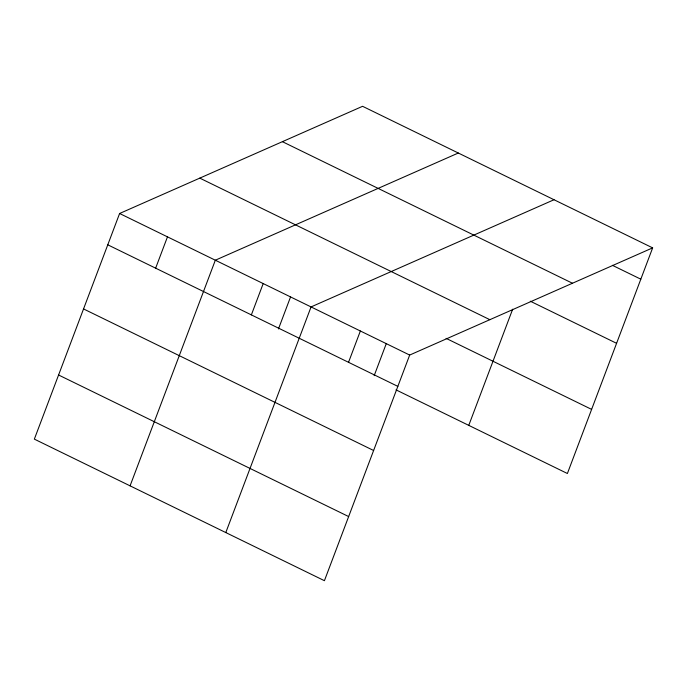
<?xml version="1.0" encoding="UTF-8"?>
<svg xmlns="http://www.w3.org/2000/svg" width="687" height="687" viewBox="0 0 687 687"><rect width="100%" height="100%" fill="white"/><g stroke="black" fill="none" stroke-linecap="round" stroke-linejoin="round"><path stroke-width="1.03" d="M119.607 213.494L34.35 439.13L324.419 580.695L409.675 355.059L652.65 247.87L362.581 106.305L119.607 213.494L409.675 355.059M155.64 268.17L167.473 236.852M130.075 485.846L215.332 260.21L458.306 153.021M251.365 314.886L263.198 283.568M278.458 328.936L290.575 296.87M225.8 532.562L311.056 306.926L554.023 199.737M348.532 362.315L360.366 330.997M374.183 375.652L386.292 343.586M468.766 425.373L512.665 309.193M652.65 247.87L567.393 473.506L396.021 389.864M612.366 265.302L640.816 279.188M282.4 141.677L572.469 283.242M530.287 301.198L616.582 343.311M199.788 178.122L489.857 319.687M446.095 338.356L591.619 409.383M107.773 244.812L397.842 386.377M83.548 308.935L373.616 450.5M58.584 374.999L348.653 516.572"/></g></svg>
